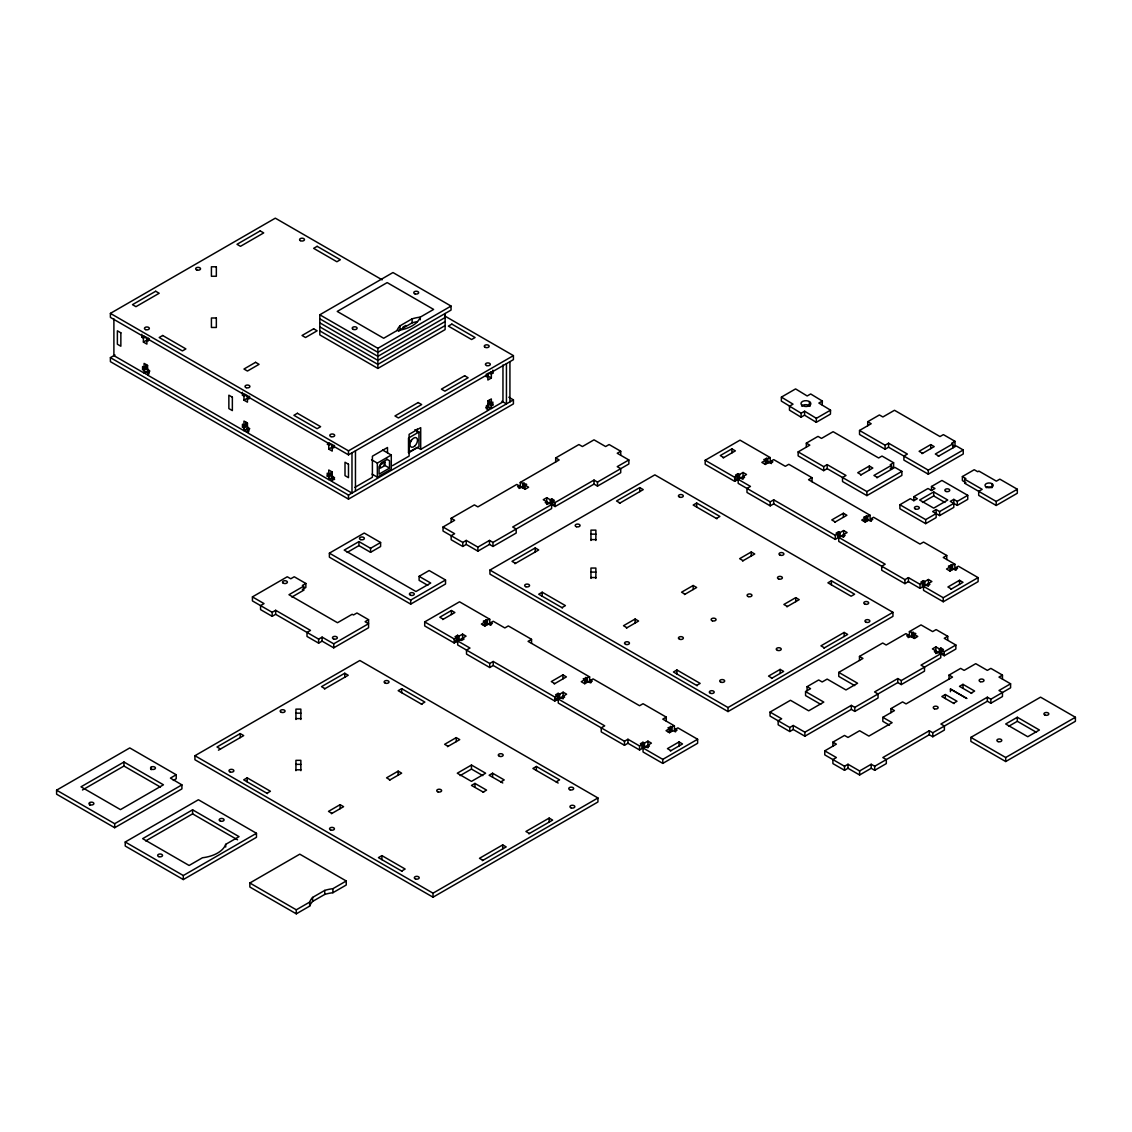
<?xml version="1.0" encoding="UTF-8"?>
<svg xmlns="http://www.w3.org/2000/svg" width="1132" height="1132" viewBox="0 0 1132 1132"><rect width="100%" height="100%" fill="white"/><g stroke="black" fill="none" stroke-linecap="round" stroke-linejoin="round"><path stroke-width="1.5" d="M822.2 404.987L822.341 401.053L810.682 393.964L807.187 395.974L795.584 388.913L781.405 397.106L781.321 401.068L790.023 406.36M781.405 397.106L793.023 404.152L789.542 406.162L789.443 410.138L801.06 417.184L804.541 415.175L804.626 411.213L816.356 418.331L816.271 422.307L804.541 415.175M801.06 417.184L801.145 413.222L804.626 411.213M809.323 405.553L809.408 401.591M822.341 401.053L818.861 403.063L830.534 410.152L830.435 414.128L816.271 422.307M950.427 689.02L966.686 698.416L950.427 689.02L950.427 691.709M444.735 315.97L513.419 355.618L513.419 359.636L348.486 454.852L110.398 317.399L110.398 313.38L275.317 218.165L382.163 279.845M141.896 334.237L141.896 337.195L144.217 335.85M141.896 337.195L143.396 338.058L145.731 336.713M508.834 397.233L513.419 399.879L513.419 403.898L348.486 499.113L110.398 361.66L110.398 357.627L114.983 354.981M146.891 337.393L146.891 344.1L143.396 342.076L149.212 338.737M142.575 369.499L146.056 367.49L147.57 368.353L144.089 370.376L142.575 369.499L142.575 366.556L144.089 367.419L147.57 365.41L147.57 371.041L144.089 373.051L113.893 355.618L113.893 318.884M242.46 427.16L245.941 425.151L247.455 426.028L243.96 428.038L242.46 427.16L242.46 424.217L243.96 425.08L243.96 421.062L247.455 423.071L247.455 428.703L243.96 430.726L147.57 375.06L147.57 372.386L149.891 371.041M445.117 313.507L445.117 329.596L377.876 368.424L319.804 334.902L319.804 314.781L392.974 272.543L451.045 306.065L451.045 310.083L377.876 352.335L319.804 318.8M242.46 392.295L242.46 395.252L244.781 393.908M242.46 395.252L243.96 396.115L246.295 394.785M247.455 395.45L247.455 402.157L243.96 400.148L249.776 396.794M397.035 330.544A29.842 17.221 0 0 1 399.992 325.832L412.119 318.842A29.842 17.221 0 0 1 420.269 317.13L433.627 309.418L387.172 282.604L337.223 311.427L383.677 338.256L397.035 330.544A29.842 17.221 0 0 0 420.269 317.13L420.269 319.818M402.95 327.134L405.907 325.422M398.747 331.365A29.842 17.221 0 0 1 399.992 329.865L412.119 322.861A29.842 17.221 0 0 1 417.467 321.573M243.96 425.08L247.455 423.071M319.804 314.781L377.876 348.316L451.045 306.065M327.233 476.119L330.728 474.11L332.228 474.973L328.747 476.982L327.233 476.119L327.233 473.162L328.747 474.039L328.747 470.006L332.228 472.03L332.228 477.662L328.747 479.671L247.455 432.735L247.455 430.047L249.776 428.703M445.117 317.526L377.876 356.354L319.804 322.832M445.117 321.559L377.876 360.386L319.804 326.851M445.117 325.577L377.876 364.405L319.804 330.869M329.568 442.853L327.233 444.197L328.747 445.074L331.068 443.73M332.228 444.395L332.228 451.102L328.747 449.093L334.563 445.739M110.398 313.38L348.486 450.833L513.419 355.618M489.024 372.654L491.345 373.985L492.859 373.121L492.859 370.164M491.345 373.985L491.345 378.017L487.864 380.027L487.864 373.319M328.747 474.039L332.228 472.03M351.981 452.842L351.981 493.085L332.228 481.68L332.228 478.992L334.563 477.662M418.967 432L408.51 438.042L408.51 452.786L418.967 446.758L418.967 432L414.906 429.665M371.551 459.748L377.338 463.087L391.276 455.036L391.276 469.115L377.338 477.166L372.103 474.152M502.962 365.013L502.962 401.888L491.345 408.595L487.864 406.586L487.864 400.954L491.345 398.931L491.345 402.964L492.859 402.086L492.859 405.044L491.345 405.907L487.864 403.898L489.378 403.02L492.859 405.044M387.201 459.394L381.399 462.747L379.078 466.766L379.078 474.152L389.521 468.11L389.521 460.738L386.705 459.111M487.864 404.973L486.35 405.836L486.35 408.793L487.864 407.916L487.864 410.605L420.708 449.376L417.227 447.366M408.539 452.375L416.152 447.989M354.896 487.368L372.4 477.265L372.4 456.21L387.498 447.494L387.498 452.758M392.493 465.662L409.105 456.083L409.105 434.348L420.708 427.641L420.708 449.376M110.398 357.627L348.486 495.094L513.419 399.879M303.645 586.22L288.957 594.71L337.506 622.727L352.194 614.252L353.467 614.987L356.948 612.978L368.565 619.685L368.565 627.736L333.728 647.844L322.111 641.137L318.63 643.146L307.013 636.453L307.013 632.42L310.493 630.411L275.656 610.289L272.175 612.313L252.422 600.908L252.422 596.889L287.273 576.768L290.754 578.777L294.235 576.768L305.852 583.475L305.852 587.494L302.371 589.503L303.645 590.253L303.645 586.22L302.371 585.485L305.852 583.475M427.825 585.371L419.109 580.348L419.109 576.33L429.155 570.528L445.527 579.98L445.527 583.999L410.69 604.12L329.384 557.185L329.384 553.152L364.235 533.045L380.607 542.497L380.607 546.515L370.56 552.317L358.943 545.61L347.142 552.43M380.607 542.497L370.56 548.298L358.943 541.591L344.199 550.11L415.968 591.541L430.726 583.037L419.109 576.33M291.886 597.031L303.645 590.253M252.422 596.889L264.039 603.597L260.558 605.606L260.558 609.624L272.175 616.332L275.656 614.322L318.63 639.127L322.111 637.118L333.728 643.825L368.565 623.704L365.084 621.694L368.565 619.685M451.159 522.319L451.159 518.286L474.393 504.886L477.874 506.895L516.772 484.425L519.107 485.77L519.107 488.458M555.685 461.969L555.685 457.936L578.919 444.536L582.4 446.546L594.017 439.839L605.62 446.546L609.115 444.536L620.718 451.243L620.718 455.262M552.784 501.193L555.105 502.537L594.017 480.067L597.498 482.076L628.854 463.978L628.854 459.96L617.237 466.653L620.718 468.676L620.718 472.695L597.498 486.109L594.017 484.1L555.105 506.556L552.784 505.212L552.784 501.193L554.298 500.316L551.737 498.844L550.223 499.721L546.742 497.712L543.261 499.721L551.624 504.547L551.624 508.565L492.972 542.426L489.491 540.417L477.874 547.124L466.257 540.417L462.776 542.426L443.022 531.035L443.022 527.003L454.64 520.295L451.159 518.286M525.135 489.25L525.135 485.232L528.63 487.241L525.135 489.25L520.267 486.435L520.267 482.416L559.166 459.96L555.685 457.936M519.107 485.77L517.593 486.647L520.14 488.118L521.654 487.241M520.267 482.416L526.649 484.369L525.135 485.232M620.718 451.243L617.237 453.253L628.854 459.96M443.022 527.003L454.64 533.71L451.159 535.719L451.159 539.752L462.776 546.459L466.257 544.435L477.874 551.143L489.491 544.435L492.972 546.459L516.192 533.045L516.192 529.026L512.711 527.003L551.624 504.547M546.742 501.731L545.228 502.594L547.789 504.08L549.303 503.202M176.224 774.755L170.423 778.108L181.912 784.872L181.912 788.891L114.672 827.718L56.6 794.197L56.6 790.164L129.77 747.927L176.224 774.755L176.224 778.774L173.323 780.443M552.784 505.212L554.298 504.348M123.968 762.006L80.995 786.825L120.473 809.621L163.447 784.801L123.968 762.006L123.968 766.039L82.466 789.98M329.384 553.152L410.69 600.102L445.527 579.98M489.93 570.075L654.848 474.86L892.95 612.327L892.95 616.346L728.018 711.561L489.93 574.108L489.93 570.075L728.018 707.542L892.95 612.327M514.904 563.708L538.719 549.968L535.224 547.945L512.004 561.359L515.485 563.368M619.43 503.358L643.245 489.618L639.75 487.609L616.53 501.009L620.011 503.018M457.696 640.967L469.992 648.056L466.511 650.079L466.511 654.098L489.732 667.512L493.227 665.489L554.779 701.033L557.1 699.689L557.1 695.671L554.779 697.015L493.227 661.47L489.732 663.479L457.696 644.985L457.696 640.967L466.059 636.142L462.578 634.118L459.097 636.142L457.583 635.264L455.022 636.736L456.536 637.613L456.536 641.632L454.215 642.976L424.698 625.939L424.698 621.907L459.535 601.8L489.732 619.232L489.732 623.251L484.864 626.067L481.369 624.057L484.864 622.048L484.864 626.067M738.177 479.317L750.474 486.42L746.993 488.43L746.993 492.462L770.213 505.863L773.708 503.853L835.26 539.398L837.581 538.054L837.581 534.035L835.26 535.365L773.708 499.835L770.213 501.844L738.177 483.35L738.177 479.317L746.54 474.492L743.059 472.483L739.578 474.492L738.064 473.629L735.503 475.1L737.017 475.964L737.017 479.996L734.696 481.341L705.179 464.29L705.179 460.271L740.017 440.15L770.213 457.583L770.213 461.615L765.345 464.431L761.85 462.422L765.345 460.399L765.345 464.431M194.93 755.723L359.849 660.494L597.937 797.961L597.937 801.98L433.018 897.195L194.93 759.742L194.93 755.723L433.018 893.176L597.937 797.961M442.697 619.558L454.894 612.525L451.413 610.516L439.796 617.223L443.277 619.232M723.178 457.922L735.376 450.876L731.895 448.866L720.277 455.573L723.758 457.583M218.448 750.191L243.705 735.602L240.225 733.593L216.99 746.993L220.471 749.016M324.417 688.992L348.231 675.252L344.751 673.243L321.516 686.657L324.997 688.666M816.356 418.331L830.534 410.152M56.6 790.164L114.672 823.7L181.912 784.872M489.732 619.232L483.35 621.171L484.864 622.048M770.213 457.583L763.831 459.535L765.345 460.399M424.698 621.907L454.215 638.957L456.536 637.613M705.179 460.271L734.696 477.308L737.017 475.964M459.097 636.142L459.097 640.16L457.583 639.283L455.022 640.754L456.536 641.632M483.35 625.189L485.911 623.718L487.411 624.595L487.411 620.577M561.939 607.629L565.42 605.62L542.2 592.206L538.719 594.215L562.519 607.969M716.415 518.442L719.895 516.433L696.661 503.018L693.18 505.042L716.995 518.781M490.892 625.26L490.892 622.586L493.227 621.242L504.83 627.949L508.325 625.939L531.545 639.339L531.545 643.372M771.373 463.625L771.373 460.936L773.708 459.606L785.311 466.299L788.806 464.29L812.026 477.704L812.026 481.723M806.338 447.154L806.338 443.136L818.012 436.386L821.492 438.409L833.11 431.702L878.63 457.979L881.998 456.04L893.615 462.747L893.615 466.766L890.247 468.719L891.408 469.384L891.408 465.365L890.247 464.686L893.615 462.747M798.145 451.88L823.7 466.639L827.181 464.615L846 475.482L842.519 477.492L842.519 481.525L866.9 495.604L901.864 475.412L901.864 471.393L866.9 491.571L827.181 468.648L823.7 470.657L798.145 455.899L798.145 451.88L809.819 445.145L806.338 443.136M125.228 842.01L198.397 799.758L256.469 833.293L256.469 837.312L183.299 879.564L125.228 846.029L125.228 842.01L183.299 875.531L256.469 833.293M266.94 793.263L270.421 791.254L247.186 777.84L243.705 779.849L267.52 793.603M421.401 704.09L424.882 702.081L401.662 688.666L398.167 690.676L421.981 704.415M192.596 809.819L142.646 838.656L189.115 865.471L202.472 857.759A29.842 17.221 0 0 0 225.692 844.359L239.05 836.647L192.596 809.819L192.596 813.851L145.674 840.934M867.72 425.731L867.72 421.712L879.394 414.963L882.875 416.972L894.492 410.279L940.013 436.556L943.381 434.617L954.998 441.324L954.998 445.343L952.748 446.645M859.528 430.457L885.082 445.216L888.563 443.192L907.383 454.059L903.902 456.069L903.902 460.101L928.282 474.181L963.247 453.989L963.247 449.97L928.282 470.148L888.563 447.225L885.082 449.234L859.528 434.476L859.528 430.457L871.201 423.722L867.72 421.712M531.545 639.339L528.064 641.363L589.616 676.894L589.616 680.912L584.735 683.728L581.254 681.719L584.735 679.709L584.735 683.728M812.026 477.704L808.545 479.713L870.098 515.258L870.098 519.277M860.631 475.086L872.829 468.04L869.348 466.03L857.731 472.737L861.211 474.747M891.408 465.365L873.932 475.454L877.413 477.463M922.014 453.663L934.211 446.616L930.73 444.607L919.113 451.314L922.594 453.324M876.847 477.789L894.888 467.375L901.864 471.393M626.406 628.076L638.59 621.043L635.109 619.02L623.491 625.727L626.987 627.751M684.464 594.555L696.661 587.508L693.18 585.499L681.563 592.206L685.044 594.215M742.535 561.019L754.733 553.987L751.252 551.977L739.635 558.684L743.116 560.694M954.998 441.324L951.63 443.263L952.79 443.928L952.79 447.961M952.79 443.928L935.315 454.031L938.796 456.04M938.23 456.366L956.271 445.951L963.247 449.97M554.199 683.94L566.396 676.894L562.901 674.884L551.298 681.591L554.779 683.601M834.68 522.291L846.878 515.258L843.382 513.249L831.779 519.942L835.26 521.965M331.393 813.724L343.59 806.677L340.109 804.668L328.492 811.375L331.973 813.384M389.465 780.189L401.662 773.156L398.167 771.133L386.564 777.84L390.045 779.849M447.536 746.667L459.733 739.621L456.238 737.611L444.635 744.318L448.116 746.328M558.26 699.024L604.714 725.838L601.233 727.862L601.233 731.88L624.468 745.295L627.949 743.271L639.566 749.978L641.886 748.648L641.886 744.615L639.566 745.96L627.949 739.253L624.468 741.262L558.26 703.043L558.26 699.024L566.623 694.199L563.142 692.19L559.661 694.199L558.147 693.322L555.586 694.793L557.1 695.671M589.616 676.894L583.235 678.832L584.735 679.709M838.741 537.389L885.196 564.203L881.715 566.212L881.715 570.245L904.935 583.645L908.43 581.636L920.033 588.343L922.368 586.999L922.368 582.98L920.033 584.324L908.43 577.617L904.935 579.626L838.741 541.407L838.741 537.389L847.104 532.549L843.623 530.54L840.128 532.549L838.628 531.686L836.067 533.158L837.581 534.035M870.098 515.258L863.716 517.197L865.216 518.074L865.216 522.093L868.711 520.083L870.211 520.961L872.772 519.475L871.258 518.612L871.258 521.286M865.216 518.074L861.735 520.083L865.216 522.093M863.716 521.215L866.263 519.744L867.777 520.621L867.777 516.588M590.777 682.936L590.777 680.247L593.097 678.903L639.566 705.731L643.047 703.722L666.267 717.122L666.267 721.155M871.258 518.612L873.579 517.267L920.033 544.082L923.528 542.072L946.748 555.487L946.748 559.505M953.795 503.386L939.617 511.565L936.136 509.556L936.136 517.607L925.679 523.635L899.898 508.749L899.898 504.731L910.354 498.688L913.835 500.698L917.316 498.688L913.835 496.679L913.835 500.698M913.835 496.679L927.999 488.5L931.494 490.51L934.975 488.5L931.494 486.491L931.494 490.51M931.494 486.491L941.937 480.449L967.733 495.335L967.733 499.368L957.276 505.396L950.3 501.377L953.795 499.368L957.276 501.377L967.733 495.335M249.847 883.002L299.782 854.165L346.25 880.979L346.25 885.012L332.893 892.723A29.842 17.221 0 0 0 324.743 894.422L312.616 901.426A29.842 17.221 0 0 0 309.659 906.124L296.301 913.835L249.847 887.021L249.847 883.002L296.301 909.817L309.659 902.105A29.842 17.221 0 0 1 312.616 897.407L324.743 890.403A29.842 17.221 0 0 1 332.893 888.691L346.25 880.979M933.702 491.925L919.637 500.033L933.702 508.141L947.753 500.033L933.702 491.925L933.702 495.943L922.453 502.438M964.705 481.921L962.384 480.591L962.384 476.558L974.228 469.723L977.708 471.733L978.883 471.068L996.358 481.157L999.839 479.147L1017.314 489.236L1017.314 493.255L996.188 505.466L978.699 495.377L978.699 491.345L982.18 489.335L964.705 479.246L964.705 483.265L996.188 501.434L1017.314 489.236M964.705 479.246L965.865 478.567L962.384 476.558M471.464 765.034L457.286 773.213L471.464 781.391L485.628 773.213L471.464 765.034L471.464 769.067L460.13 775.604M964.705 483.265L965.865 482.6M936.136 509.556L932.655 511.565L939.617 515.584L953.795 507.405L953.795 499.368M899.898 504.731L925.679 519.616L936.136 513.574M786.853 606.794L799.22 599.649L795.739 597.639L783.882 604.474L787.377 606.483M483.067 792.131L486.562 790.122L474.945 783.415L471.464 785.424L483.647 792.329M500.726 781.929L504.207 779.92L492.59 773.213L489.109 775.236L502.764 782.976M696.661 685.412L700.156 683.403L676.922 669.988L673.441 671.998L697.241 685.751M831.383 580.801L827.902 582.824L851.137 596.224L854.618 594.215L831.383 580.801L831.383 584.834M401.662 871.046L405.143 869.036L381.909 855.622L378.428 857.632L402.242 871.385M556.123 781.872L559.604 779.849L536.384 766.449L532.903 768.458L558.161 783.047M666.267 717.122L662.786 719.131L674.403 725.838L674.403 729.871M946.748 555.487L943.267 557.496L954.884 564.203L954.884 568.222L950.003 571.037L946.522 569.028L950.003 567.019L950.003 571.037M675.563 731.88L675.563 729.192L677.884 727.862L697.623 739.253L697.623 743.271L662.786 763.393L643.047 751.988L643.047 747.969L651.409 743.144L647.928 741.135L644.433 743.144L642.934 742.267L640.372 743.752L641.886 744.615M674.403 725.838L668.007 727.791L669.521 728.654L669.521 732.687L673.002 730.678L674.516 731.541L677.077 730.069L675.563 729.192M956.045 570.245L956.045 567.557L958.365 566.212L978.105 577.617L978.105 581.636L943.267 601.757L923.528 590.352L923.528 586.334L931.891 581.508L928.396 579.485L924.915 581.508L923.415 580.631L920.854 582.103L922.368 582.98M954.884 564.203L948.489 566.142L950.003 567.019M669.521 728.654L666.04 730.678L669.521 732.687M668.007 731.81L670.568 730.338L672.083 731.201L672.083 727.183M771.444 678.45L783.641 671.403L780.146 669.394L768.543 676.101L772.024 678.11M823.841 648.197L847.656 634.444L844.161 632.434L820.941 645.848L824.421 647.858M670.342 750.983L682.525 743.95L679.044 741.941L667.427 748.648L670.922 750.658M950.823 589.347L963.007 582.301L959.526 580.292L947.909 586.999L951.404 589.008M482.373 860.66L506.188 846.906L502.707 844.897L479.473 858.311L482.954 860.32M528.828 833.831L552.642 820.092L549.162 818.082L525.927 831.482L529.408 833.492M643.047 747.969L662.786 759.374L697.623 739.253M923.528 586.334L943.267 597.724L978.105 577.617M807.074 690.69L807.074 686.671L818.677 679.964L822.172 681.973L827.167 679.087L845.972 689.954L857.589 683.247L838.77 672.38L838.77 676.412L854.688 685.596M859.471 660.437L859.471 656.418L882.691 643.004L886.186 645.014L905.925 633.623L908.246 634.953L908.246 637.641M770.043 712.07L781.66 718.778L778.165 720.787L778.165 724.805L789.782 731.513L793.263 729.503L804.88 736.21L851.335 709.382L854.816 711.405L878.05 697.991L878.05 693.973L874.569 691.949L897.789 678.549L901.284 680.558L940.763 657.763L940.763 653.73L921.024 665.135L924.504 667.144L924.504 671.163L901.284 684.577L897.789 682.568L854.816 707.373L851.335 705.363L804.88 732.192L793.263 725.485L789.782 727.494L770.043 716.089L770.043 712.07L790.461 700.284L808.701 710.811L823.799 702.095L805.559 691.567L805.559 695.586L820.757 704.359M805.559 691.567L810.554 688.681L807.074 686.671M838.77 672.38L862.952 658.428L859.471 656.418M914.288 638.448L914.288 634.415L917.769 636.439L914.288 638.448L909.406 635.632L909.406 631.599L921.024 624.906L932.641 631.599L936.122 629.59L947.739 636.297L947.739 640.33M908.246 634.953L906.732 635.83L909.293 637.302L910.807 636.439M909.406 631.599L915.802 633.552L914.288 634.415M915.802 637.571L913.241 636.099L911.727 636.976L911.727 632.944M947.739 636.297L944.258 638.307L955.861 645.014L955.861 649.046L944.258 655.739L941.923 654.409L941.923 650.376L943.437 649.513L940.89 648.028L939.376 648.905L935.895 646.896L932.4 648.905L940.763 653.73M935.895 650.914L934.381 651.791L936.928 653.263L938.442 652.386M941.923 650.376L944.258 651.721L955.861 645.014M941.923 654.409L943.437 653.532M832.897 746.158L832.897 742.125L844.514 735.432L847.995 737.441L859.613 730.734L868.895 736.097L892.129 722.683L882.833 717.32L882.833 721.339L889.469 725.173M890.969 712.622L890.969 708.604L902.572 701.897L906.067 703.906L952.521 677.092L949.041 675.082L949.041 679.101M949.041 675.082L960.644 668.375L964.139 670.385L975.742 663.677L987.359 670.385L990.84 668.375L1002.457 675.082L1002.457 679.101M1002.457 675.082L998.976 677.092L1010.593 683.799L1010.593 687.817L990.84 699.222L987.359 697.199L940.904 724.027L944.385 726.037L944.385 730.055L932.782 736.762L929.287 734.753L874.711 766.265L871.216 764.256L859.613 770.963L847.995 764.256L844.514 766.265L824.761 754.874L824.761 750.841L836.378 744.149L832.897 742.125M882.833 717.32L894.45 710.613L890.969 708.604M953.512 703.269L956.993 701.26L945.319 694.524L941.838 696.534L954.078 703.595M971.157 693.081L974.638 691.072L962.978 684.336L959.483 686.346L971.723 693.407M824.761 750.841L836.378 757.549L832.897 759.558L832.897 763.591L844.514 770.298L847.995 768.288L859.613 774.981L871.216 768.288L874.711 770.298L886.314 763.591L886.314 759.558L882.833 757.549L929.287 730.734L932.782 732.744L987.359 701.232L990.84 703.241L1002.457 696.534L1002.457 692.515L998.976 690.506L1010.593 683.799M970.874 737.385L1040.563 697.156L1075.4 717.264L1075.4 721.296L1005.711 761.525L970.874 741.403L970.874 737.385L1005.711 757.506L1075.4 717.264M1017.328 717.264L1005.697 723.985L1027.757 736.72L1039.402 730.013L1017.328 717.264L1017.328 721.296L1036.459 732.333M1008.598 726.334L1017.328 721.296M590.946 534.148L595.871 534.148M590.946 539.61L595.871 539.61M590.946 572.085L595.871 572.085M590.946 577.546L595.871 577.546M295.933 713.146L300.857 713.146M295.933 718.608L300.857 718.608M295.933 764.355L300.857 764.355M295.933 769.817L300.857 769.817M933.702 495.943L944.937 502.438M771.373 460.936L772.887 461.814L770.34 463.285L768.826 462.422M956.045 567.557L957.559 568.434L954.998 569.905L953.484 569.028M743.059 476.501L744.559 477.379L742.012 478.85L740.498 477.987M843.623 534.559L845.123 535.436L842.576 536.908L841.062 536.044M928.396 583.518L929.91 584.381L927.363 585.867L925.849 584.989M735.503 479.119L737.017 479.996M490.538 371.777L492.859 373.121M491.345 378.017L487.864 376.008L486.35 376.871L486.35 373.928M501.886 401.266L506.443 403.898L506.443 363.669M487.864 400.954L491.345 402.964M382.588 450.027L391.276 455.036M383.875 464.856L389.521 468.11M146.891 340.067L148.391 340.944L148.391 337.987M247.455 398.124L248.955 399.002L248.955 396.058M332.228 447.083L333.742 447.947L333.742 445.003M147.57 365.41L144.089 363.4L144.089 367.419M147.57 369.428L149.084 370.305L149.084 373.249L147.57 372.386M247.455 427.104L248.955 427.967L248.955 430.924L247.455 430.047M332.228 476.048L333.742 476.926L333.742 479.869L332.228 478.992M490.892 622.586L492.406 623.449L489.859 624.935L488.345 624.057M590.777 680.247L592.291 681.124L589.73 682.596L588.23 681.719M563.142 696.208L564.642 697.071L562.095 698.557L560.581 697.68M647.928 745.153L649.428 746.03L646.881 747.502L645.367 746.625M460.017 639.622L461.531 640.5L464.092 639.014L462.578 638.151L462.578 634.118M555.586 698.826L557.1 699.689M471.464 769.067L482.798 775.604M123.968 766.039L160.419 787.08M192.596 813.851L237.55 839.803M789.542 406.162L801.145 413.222M1005.711 757.506L1005.711 761.525M996.188 501.434L996.188 505.466M992 483.675L992 487.694A4.104 2.377 0 0 0 986.198 487.694M990.84 699.222L990.84 703.241M987.359 697.199L987.359 701.232M962.978 684.336L962.978 688.355M959.526 580.292L959.526 584.324M957.276 501.377L957.276 505.396M952.564 565.547L952.564 569.566L951.05 568.703L951.05 564.67M945.319 694.524L945.319 698.543M944.258 651.721L944.258 655.739M943.267 597.724L943.267 601.757M940.89 648.028L940.89 652.06L939.376 652.923L939.376 648.905M939.617 511.565L939.617 515.584M935.895 646.896L935.895 653.603M932.782 732.744L932.782 736.762M930.73 444.607L930.73 448.626M929.287 730.734L929.287 734.753M928.396 579.485L928.396 586.192M928.282 470.148L928.282 474.181M925.679 519.616L925.679 523.635M924.915 581.508L924.915 585.527L923.415 584.65L923.415 580.631M920.033 584.324L920.033 588.343M913.241 632.081L913.241 636.099M908.43 577.617L908.43 581.636M904.935 579.626L904.935 583.645M901.284 680.558L901.284 684.577M897.789 678.549L897.789 682.568M888.563 443.192L888.563 447.225M885.082 445.216L885.082 449.234M874.711 766.265L874.711 770.298M871.216 764.256L871.216 768.288M869.348 466.03L869.348 470.049M866.9 491.571L866.9 495.604M866.263 515.725L866.263 519.744M859.613 770.963L859.613 774.981M854.816 707.373L854.816 711.405M851.335 705.363L851.335 709.382M847.995 764.256L847.995 768.288M844.514 766.265L844.514 770.298M844.161 632.434L844.161 636.467M843.623 530.54L843.623 537.247M843.382 513.249L843.382 517.267M840.128 532.549L840.128 536.582L838.628 535.705L838.628 531.686M835.26 535.365L835.26 539.398M827.181 464.615L827.181 468.648M823.7 466.639L823.7 470.657M804.88 732.192L804.88 736.21M795.739 597.639L795.739 601.658M793.263 725.485L793.263 729.503M789.782 727.494L789.782 731.513M780.146 669.394L780.146 673.413M773.708 499.835L773.708 503.853M770.213 501.844L770.213 505.863M767.892 458.927L767.892 462.946L766.378 462.082L766.378 458.064M751.252 551.977L751.252 555.996M743.059 472.483L743.059 479.19M739.578 474.492L739.578 478.511L738.064 477.647L738.064 473.629M734.696 477.308L734.696 481.341M731.895 448.866L731.895 452.899M728.018 707.542L728.018 711.561M696.661 503.018L696.661 507.051M693.18 585.499L693.18 589.517M679.044 741.941L679.044 745.96M676.922 669.988L676.922 674.007M670.568 726.319L670.568 730.338M662.786 759.374L662.786 763.393M647.928 741.135L647.928 747.842M644.433 743.144L644.433 747.162L642.934 746.299L642.934 742.267M639.75 487.609L639.75 491.628M639.566 745.96L639.566 749.978M635.109 619.02L635.109 623.053M627.949 739.253L627.949 743.271M624.468 741.262L624.468 745.295M597.498 482.076L597.498 486.109M595.871 540.473L595.871 530.13L590.946 530.13L590.946 540.473M595.871 578.41L595.871 568.052L590.946 568.052L590.946 578.41M594.017 480.067L594.017 484.1M587.296 678.238L587.296 682.256L585.782 681.393L585.782 677.361M563.142 692.19L563.142 698.883M562.901 674.884L562.901 678.903M559.661 694.199L559.661 698.218L558.147 697.34L558.147 693.322M555.105 502.537L555.105 506.556M554.779 697.015L554.779 701.033M551.737 498.844L551.737 502.863L550.223 503.74L550.223 499.721M549.162 818.082L549.162 822.101M546.742 497.712L546.742 504.405M542.2 592.206L542.2 596.224M536.384 766.449L536.384 770.467M535.224 547.945L535.224 551.977M524.088 482.883L524.088 486.916L522.588 487.779L522.588 483.76M509.924 361.66L509.924 401.888M502.707 844.897L502.707 848.915M493.227 661.47L493.227 665.489M492.972 542.426L492.972 546.459M492.59 773.213L492.59 777.104M491.345 405.907L491.345 408.595M489.732 663.479L489.732 667.512M489.378 400.077L489.378 403.02M489.491 540.417L489.491 544.435M485.911 619.699L485.911 623.718M477.874 547.124L477.874 551.143M474.945 783.415L474.945 787.292M466.257 540.417L466.257 544.435M462.776 542.426L462.776 546.459M457.583 635.264L457.583 639.283M456.238 737.611L456.238 741.63M454.215 638.957L454.215 642.976M451.413 610.516L451.413 614.534M433.018 893.176L433.018 897.195M417.227 428.971L417.227 432.325M412.119 318.842L412.119 322.861M410.69 600.102L410.69 604.12M401.662 688.666L401.662 692.685M399.992 325.832L399.992 329.865M398.167 771.133L398.167 775.165M381.909 855.622L381.909 859.655M377.876 348.316L377.876 368.424M377.338 463.087L377.338 477.166M370.56 548.298L370.56 552.317M358.943 541.591L358.943 545.61M355.462 450.833L355.462 491.062M348.486 450.833L348.486 454.852M348.486 495.094L348.486 499.113M344.751 673.243L344.751 677.261M340.109 804.668L340.109 808.687M333.728 643.825L333.728 647.844M332.893 888.691L332.893 892.723M328.747 445.074L328.747 449.093M328.747 476.982L328.747 479.671M324.743 890.403L324.743 894.422M322.111 637.118L322.111 641.137M318.63 639.127L318.63 643.146M312.616 897.407L312.616 901.426M309.659 902.105L309.659 906.124M300.857 719.471L300.857 709.127L295.933 709.127L295.933 719.471M300.857 770.68L300.857 760.336L295.933 760.336L295.933 770.68M296.301 909.817L296.301 913.835M275.656 610.289L275.656 614.322M272.175 612.313L272.175 616.332M247.186 777.84L247.186 781.872M245.941 422.208L245.941 425.151M243.96 396.115L243.96 400.148M243.96 428.038L243.96 430.726M240.225 733.593L240.225 737.611M225.692 844.359L225.692 847.033M183.299 875.531L183.299 879.564M151.249 767.043L151.249 769.718M146.056 364.532L146.056 367.49M144.089 370.376L144.089 373.051M143.396 338.058L143.396 342.076M114.672 823.7L114.672 827.718M89.697 802.574L89.697 805.262M801.569 406.048A4.924 2.915 1.3 0 1 810.102 406.176M148.801 374.282A2.462 1.429 0 0 1 145.108 373.051A2.462 1.429 0 0 1 148.801 371.82M486.123 407.591A2.462 1.429 0 0 1 490.241 408.228A2.462 1.429 0 0 1 487.227 409.968M332.228 481.086A2.462 1.429 0 0 1 329.78 479.798A2.462 1.429 0 0 1 331.803 478.27A2.462 1.429 0 0 1 334.619 479.303M248.686 431.957A2.462 1.429 0 0 1 244.979 430.726A2.462 1.429 0 0 1 248.686 429.481M411.425 439.711A1.641 0.948 -60 0 1 410.265 441.735M155.692 291.249L132.472 304.664L135.953 306.673L159.188 293.259L155.692 291.249M260.219 230.9L236.998 244.314L240.479 246.323L263.714 232.909L260.219 230.9M162.668 335.497L159.188 337.52L182.408 350.92L185.889 348.911L162.668 335.497M317.13 246.323L313.649 248.333L336.883 261.747L340.364 259.737L317.13 246.323M255.577 362.325L243.96 369.032L247.455 371.041L259.058 364.334L255.577 362.325M313.649 328.804L302.032 335.497L305.527 337.52L317.13 330.813L313.649 328.804M297.391 413.279L293.91 415.303L317.13 428.703L320.625 426.693L297.391 413.279M451.852 324.106L448.371 326.115L471.605 339.529L475.086 337.52L451.852 324.106M418.175 402.553L394.955 415.968L398.436 417.977L421.656 404.563L418.175 402.553M464.629 375.739L441.409 389.139L444.89 391.163L468.124 377.748L464.629 375.739M384.993 462.139L380.352 464.827L380.352 468.181L384.993 465.493L384.993 462.139M216.339 266.784L211.415 266.784L211.415 276.265L216.339 276.265L216.339 266.784M216.339 317.993L211.415 317.993L211.415 327.473L216.339 327.473L216.339 317.993M120.855 332.822L117.374 330.813L117.374 344.227L120.855 346.236L120.855 332.822M232.357 397.19L228.862 395.181L228.862 408.595L232.357 410.605L232.357 397.19M348.486 464.247L345.005 462.238L345.005 475.638L348.486 477.662L348.486 464.247M151.249 769.053A2.462 1.429 0 0 0 155.381 768.416A2.462 1.429 0 0 0 152.353 766.675A2.462 1.429 0 0 0 151.249 769.053M90.206 804.81A2.462 1.429 0 0 0 93.899 803.578A2.462 1.429 0 0 0 90.206 802.347A2.462 1.429 0 0 0 90.206 804.81M220.4 821.11A2.462 1.429 0 0 0 224.094 819.879A2.462 1.429 0 0 0 220.4 818.648A2.462 1.429 0 0 0 220.4 821.11M158.848 856.655A2.462 1.429 0 0 0 162.541 855.424A2.462 1.429 0 0 0 158.848 854.193A2.462 1.429 0 0 0 158.848 856.655M946.055 491.472A2.462 1.429 0 0 0 949.748 490.241A2.462 1.429 0 0 0 946.055 489.01A2.462 1.429 0 0 0 946.055 491.472M915.109 508.82A2.462 1.429 0 0 0 919.241 508.183A2.462 1.429 0 0 0 916.212 506.443A2.462 1.429 0 0 0 915.109 508.82M802.447 405.61A4.924 2.915 1.3 0 0 810.682 404.421A4.924 2.915 1.3 0 0 804.654 400.756A4.924 2.915 1.3 0 0 802.447 405.61M987.047 487.397A4.104 2.377 0 0 0 993.203 485.345A4.104 2.377 0 0 0 987.047 483.293A4.104 2.377 0 0 0 987.047 487.397M980.326 681.676A2.462 1.429 0 0 0 984.019 680.445A2.462 1.429 0 0 0 980.326 679.214A2.462 1.429 0 0 0 980.326 681.676M934.452 708.83A2.462 1.429 0 0 0 938.145 707.599A2.462 1.429 0 0 0 934.452 706.368A2.462 1.429 0 0 0 934.452 708.83M998.099 741.63A2.462 1.429 0 0 0 1001.792 740.399A2.462 1.429 0 0 0 998.099 739.168A2.462 1.429 0 0 0 998.099 741.63M1045.133 715.141A2.462 1.429 0 0 0 1048.826 713.91A2.462 1.429 0 0 0 1045.133 712.679A2.462 1.429 0 0 0 1045.133 715.141M410.619 595.29A2.462 1.429 0 0 0 414.312 594.059A2.462 1.429 0 0 0 410.619 592.828A2.462 1.429 0 0 0 410.619 595.29M360.684 539.639A2.462 1.429 0 0 0 364.377 538.408A2.462 1.429 0 0 0 360.684 537.176A2.462 1.429 0 0 0 360.684 539.639M283.198 583.136A2.462 1.429 0 0 0 287.33 582.499A2.462 1.429 0 0 0 284.302 580.758A2.462 1.429 0 0 0 283.198 583.136M333.657 639.014A2.462 1.429 0 0 0 337.35 637.783A2.462 1.429 0 0 0 333.657 636.552A2.462 1.429 0 0 0 333.657 639.014M281.387 712.353A2.462 1.429 0 0 0 285.08 711.122A2.462 1.429 0 0 0 281.387 709.891A2.462 1.429 0 0 0 281.387 712.353M385.333 683.19A2.462 1.429 0 0 0 389.026 681.959A2.462 1.429 0 0 0 385.333 680.728A2.462 1.429 0 0 0 385.333 683.19M569.99 789.811A2.462 1.429 0 0 0 573.683 788.579A2.462 1.429 0 0 0 569.99 787.334A2.462 1.429 0 0 0 569.99 789.811M571.151 807.908A2.462 1.429 0 0 0 574.844 806.677A2.462 1.429 0 0 0 571.151 805.446A2.462 1.429 0 0 0 571.151 807.908M415.529 878.984A2.462 1.429 0 0 0 419.222 877.753A2.462 1.429 0 0 0 415.529 876.522A2.462 1.429 0 0 0 415.529 878.984M330.742 830.039A2.462 1.429 0 0 0 334.435 828.808A2.462 1.429 0 0 0 330.742 827.577A2.462 1.429 0 0 0 330.742 830.039M230.178 771.982A2.462 1.429 0 0 0 233.871 770.751A2.462 1.429 0 0 0 230.178 769.519A2.462 1.429 0 0 0 230.178 771.982M499.495 756.346A2.462 1.429 0 0 0 503.188 755.115A2.462 1.429 0 0 0 499.495 753.884A2.462 1.429 0 0 0 499.495 756.346M437.942 791.876A2.462 1.429 0 0 0 441.636 790.645A2.462 1.429 0 0 0 437.942 789.414A2.462 1.429 0 0 0 437.942 791.876M777.514 650.391A2.476 1.429 0 0 0 781.236 649.145A2.476 1.429 0 0 0 777.514 647.9A2.476 1.429 0 0 0 777.514 650.391M712.368 620.817A2.476 1.429 0 0 0 716.075 619.572A2.476 1.429 0 0 0 712.368 618.341A2.476 1.429 0 0 0 712.368 620.817M679.639 639.297A2.476 1.429 0 0 0 683.374 638.066A2.476 1.429 0 0 0 679.667 636.821A2.476 1.429 0 0 0 679.639 639.297M720.957 682.242A2.476 1.429 0 0 0 724.678 680.997A2.476 1.429 0 0 0 720.957 679.752A2.476 1.429 0 0 0 720.957 682.242M525.871 586.73A2.462 1.429 0 0 0 529.564 585.499A2.462 1.429 0 0 0 525.871 584.268A2.462 1.429 0 0 0 525.871 586.73M576.386 526.72A2.462 1.429 0 0 0 580.079 525.489A2.462 1.429 0 0 0 576.386 524.258A2.462 1.429 0 0 0 576.386 526.72M679.625 497.174A2.462 1.429 0 0 0 683.318 495.943A2.462 1.429 0 0 0 679.625 494.712A2.462 1.429 0 0 0 679.625 497.174M780.217 555.218A2.462 1.429 0 0 0 783.91 553.987A2.462 1.429 0 0 0 780.217 552.756A2.462 1.429 0 0 0 780.217 555.218M866.164 622.275A2.462 1.429 0 0 0 869.857 621.043A2.462 1.429 0 0 0 866.164 619.812A2.462 1.429 0 0 0 866.164 622.275M710.528 693.35A2.462 1.429 0 0 0 714.221 692.119A2.462 1.429 0 0 0 710.528 690.888A2.462 1.429 0 0 0 710.528 693.35M625.741 644.405A2.462 1.429 0 0 0 629.449 643.16A2.462 1.429 0 0 0 625.741 641.929A2.462 1.429 0 0 0 625.741 644.405M778.703 579.018A2.462 1.429 0 0 0 782.396 577.787A2.462 1.429 0 0 0 778.703 576.556A2.462 1.429 0 0 0 778.703 579.018M748.28 596.592A2.462 1.429 0 0 0 751.973 595.361A2.462 1.429 0 0 0 748.28 594.13A2.462 1.429 0 0 0 748.28 596.592M865.004 604.163A2.462 1.429 0 0 0 868.697 602.932A2.462 1.429 0 0 0 865.004 601.7A2.462 1.429 0 0 0 865.004 604.163M414.977 293.881A2.462 1.429 0 0 0 418.67 292.65A2.462 1.429 0 0 0 414.977 291.419A2.462 1.429 0 0 0 414.977 293.881M353.41 329.426A2.462 1.429 0 0 0 357.118 328.195A2.462 1.429 0 0 0 353.41 326.964A2.462 1.429 0 0 0 353.41 329.426M196.855 270.01A2.462 1.429 0 0 0 200.548 268.779A2.462 1.429 0 0 0 196.855 267.548A2.462 1.429 0 0 0 196.855 270.01M300.291 240.621A2.462 1.429 0 0 0 304.409 239.984A2.462 1.429 0 0 0 301.395 238.244A2.462 1.429 0 0 0 300.291 240.621M484.963 347.241A2.462 1.429 0 0 0 489.081 346.604A2.462 1.429 0 0 0 486.067 344.864A2.462 1.429 0 0 0 484.963 347.241M486.633 365.565A2.462 1.429 0 0 0 490.326 364.334A2.462 1.429 0 0 0 486.633 363.103A2.462 1.429 0 0 0 486.633 365.565M330.997 436.641A2.462 1.429 0 0 0 334.69 435.41A2.462 1.429 0 0 0 330.997 434.179A2.462 1.429 0 0 0 330.997 436.641M246.224 387.696A2.462 1.429 0 0 0 249.917 386.465A2.462 1.429 0 0 0 246.224 385.234A2.462 1.429 0 0 0 246.224 387.696M145.66 329.638A2.462 1.429 0 0 0 149.353 328.407A2.462 1.429 0 0 0 145.66 327.176A2.462 1.429 0 0 0 145.66 329.638M414.722 446.05A5.335 3.085 -60 0 0 416.406 437.773A5.335 3.085 -60 0 0 410.095 443.376A5.335 3.085 -60 0 0 414.722 446.05"/></g></svg>
